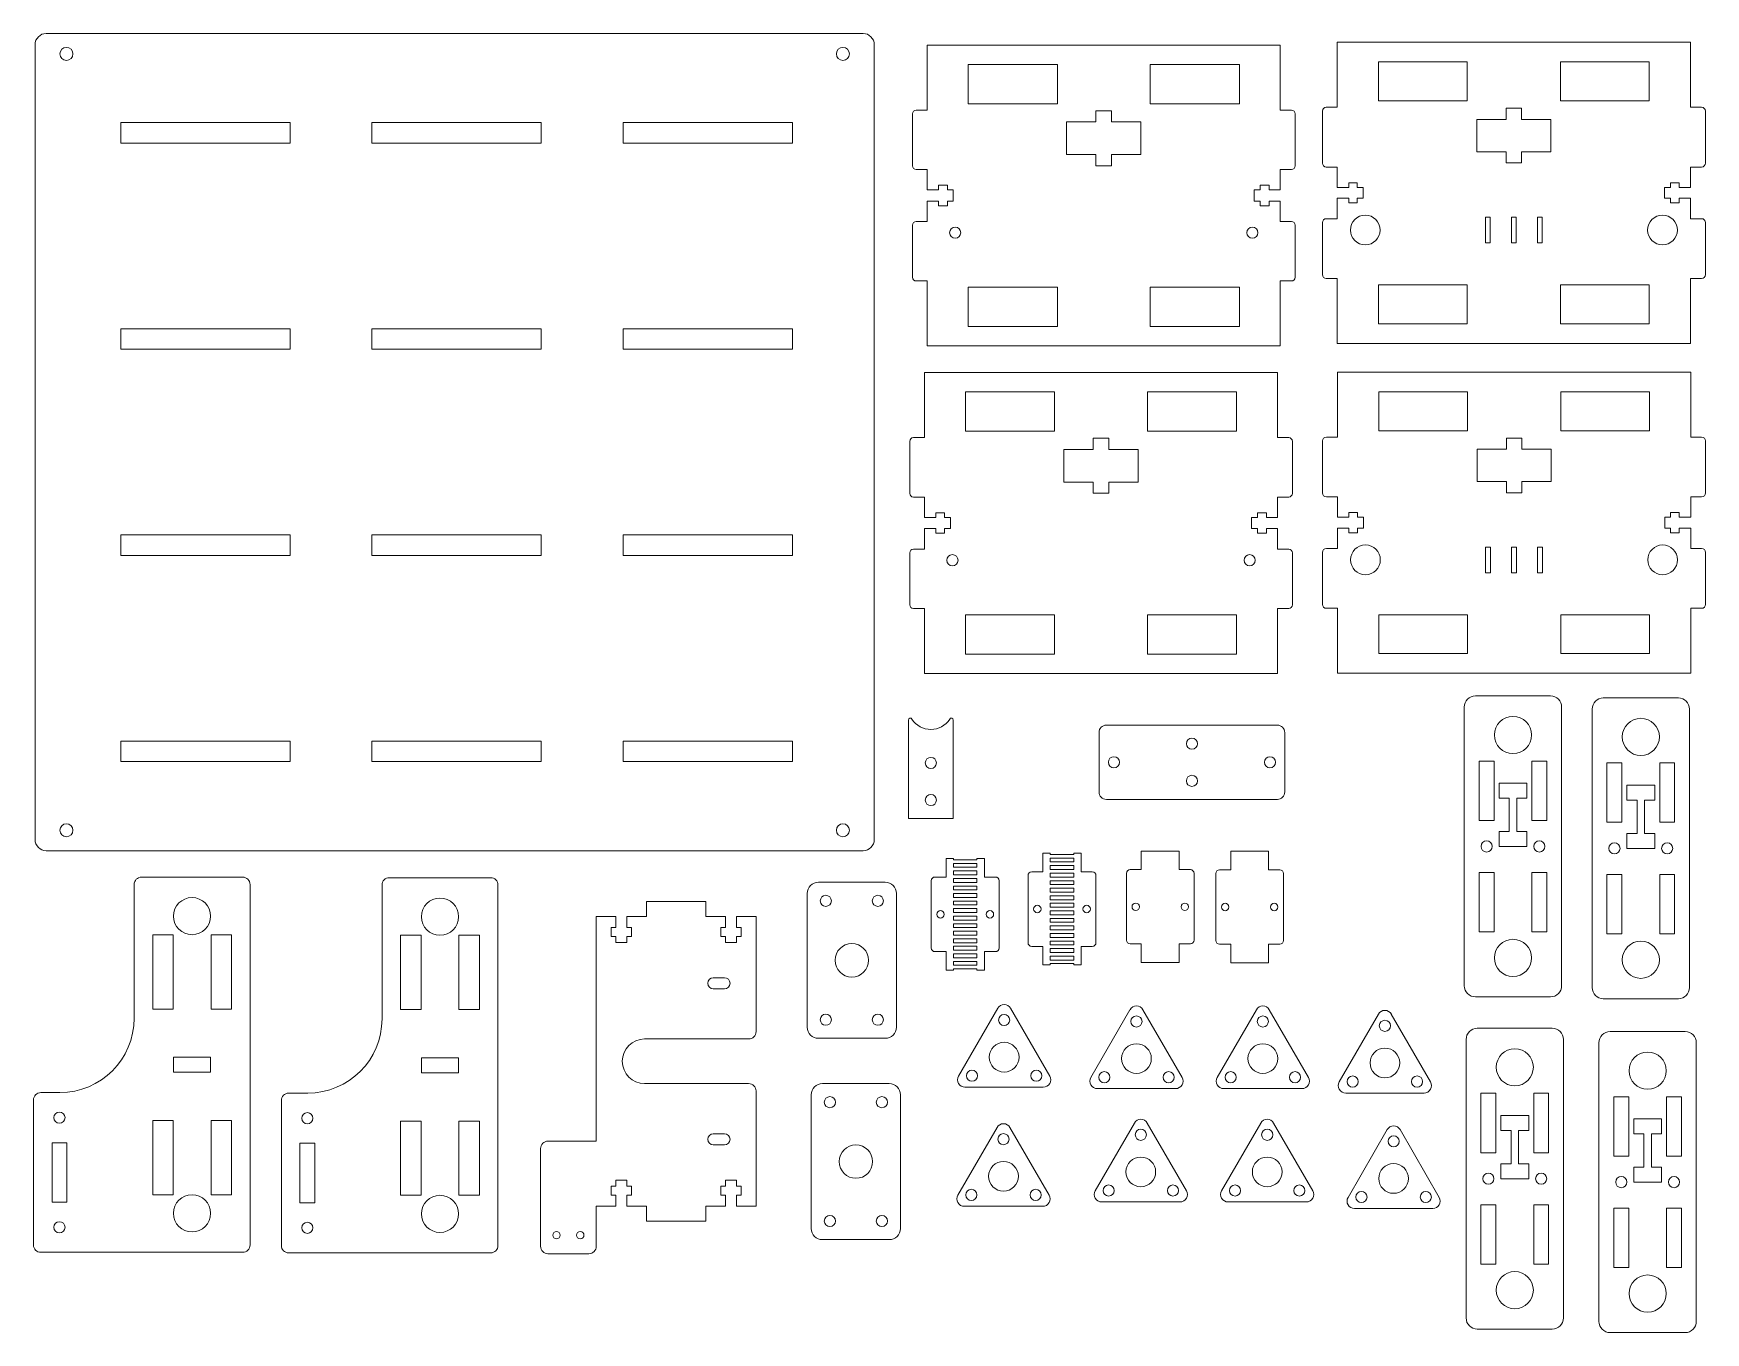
# Model space of a CAD drawing. Header units: millimetres. Extents: x 6 to 456, y 241 to 591.
import ezdxf

# ---------------------------------------------------------------- set-up
doc = ezdxf.new("R2010")
doc.units = ezdxf.units.MM

msp = doc.modelspace()

# ---------------------------------------------------------------- linework, layer by layer
at = {"color": 7, "linetype": 'Continuous', "lineweight": 15}
for p, q in [((229.66, 591.15), (9.8, 591.15)), ((6.8, 588.15), (6.8, 374.15)), ((232.66, 374.15), (232.66, 588.15)), ((246.95, 588.02), (246.95, 570.52)), ((341.95, 588.02), (246.95, 588.02)), ((341.95, 570.52), (341.95, 588.02)), ((357.28, 588.79), (357.28, 571.29)), ((452.37, 588.79), (357.28, 588.79)), ((452.37, 571.29), (452.37, 588.79)), ((281.95, 582.82), (257.95, 582.82)), ((257.95, 582.82), (257.95, 572.22)), ((281.95, 572.22), (281.95, 582.82)), ((330.95, 582.82), (306.95, 582.82)), ((306.95, 582.82), (306.95, 572.22)), ((330.95, 572.22), (330.95, 582.82)), ((392.26, 583.47), (368.4, 583.47)), ((368.4, 583.47), (368.4, 573.01)), ((392.26, 573.01), (392.26, 583.47)), ((441.26, 583.47), (417.4, 583.47)), ((417.4, 583.47), (417.4, 573.01)), ((441.26, 573.01), (441.26, 583.47)), ((257.95, 572.22), (281.95, 572.22)), ((306.95, 572.22), (330.95, 572.22)), ((368.4, 573.01), (392.26, 573.01)), ((417.4, 573.01), (441.26, 573.01)), ((29.84, 561.65), (29.84, 567.15)), ((29.84, 567.15), (75.45, 567.15)), ((75.45, 567.15), (75.45, 561.65)), ((97.45, 561.65), (97.45, 567.15)), ((97.45, 567.15), (143.05, 567.15)), ((143.05, 567.15), (143.05, 561.65)), ((165.05, 561.65), (165.05, 567.15)), ((165.05, 567.15), (210.66, 567.15)), ((210.66, 567.15), (210.66, 561.65)), ((242.95, 569.52), (242.95, 555.52)), ((246.95, 570.52), (243.95, 570.52)), ((284.45, 567.34), (292.35, 567.34)), ((284.45, 558.54), (284.45, 567.34)), ((296.55, 570.34), (292.35, 570.34)), ((292.35, 570.34), (292.35, 567.34)), ((296.55, 567.34), (296.55, 570.34)), ((296.55, 567.34), (304.45, 567.34)), ((304.45, 567.34), (304.45, 558.54)), ((344.95, 570.52), (341.95, 570.52)), ((345.95, 555.52), (345.95, 569.52)), ((353.28, 570.24), (353.28, 556.24)), ((357.28, 571.29), (354.33, 571.29)), ((402.77, 568.02), (394.87, 568.02)), ((394.87, 568.02), (394.87, 559.31)), ((406.88, 571.02), (402.77, 571.02)), ((402.77, 571.02), (402.77, 568.02)), ((406.88, 568.02), (406.88, 571.02)), ((414.78, 568.02), (406.88, 568.02)), ((414.78, 559.31), (414.78, 568.02)), ((455.33, 571.29), (452.37, 571.29)), ((456.37, 556.24), (456.37, 570.24)), ((75.45, 561.65), (29.84, 561.65)), ((143.05, 561.65), (97.45, 561.65)), ((210.66, 561.65), (165.05, 561.65)), ((292.35, 558.54), (284.45, 558.54)), ((292.35, 558.54), (292.35, 555.54)), ((296.55, 555.54), (296.55, 558.54)), ((304.45, 558.54), (296.55, 558.54)), ((394.87, 559.31), (402.77, 559.31)), ((402.77, 559.31), (402.77, 556.31)), ((406.88, 556.31), (406.88, 559.31)), ((406.88, 559.31), (414.78, 559.31)), ((243.95, 554.52), (246.95, 554.52)), ((246.95, 554.52), (246.95, 549.02)), ((292.35, 555.54), (296.55, 555.54)), ((341.95, 554.52), (344.95, 554.52)), ((341.95, 549.02), (341.95, 554.52)), ((354.33, 555.2), (357.28, 555.2)), ((357.28, 555.2), (357.28, 549.7)), ((402.77, 556.31), (406.88, 556.31)), ((452.37, 555.2), (455.33, 555.2)), ((452.37, 549.7), (452.37, 555.2)), ((252.35, 550.27), (249.95, 550.27)), ((249.95, 550.27), (249.95, 549.02)), ((252.35, 549.02), (252.35, 550.27)), ((338.95, 550.27), (336.55, 550.27)), ((336.55, 550.27), (336.55, 549.02)), ((338.95, 549.02), (338.95, 550.27)), ((357.28, 549.7), (360.37, 549.7)), ((360.37, 550.95), (362.68, 550.95)), ((360.37, 549.7), (360.37, 550.95)), ((362.68, 550.95), (362.68, 549.7)), ((362.68, 549.7), (364.28, 549.7)), ((364.28, 549.7), (364.28, 546.79)), ((445.37, 549.7), (446.97, 549.7)), ((445.37, 546.79), (445.37, 549.7)), ((446.97, 550.95), (449.28, 550.95)), ((446.97, 549.7), (446.97, 550.95)), ((449.28, 550.95), (449.28, 549.7)), ((449.28, 549.7), (452.37, 549.7)), ((249.95, 549.02), (246.95, 549.02)), ((246.95, 546.02), (246.95, 540.52)), ((246.95, 546.02), (249.95, 546.02)), ((249.95, 546.02), (249.95, 544.77)), ((249.95, 544.77), (252.35, 544.77)), ((253.95, 549.02), (252.35, 549.02)), ((252.35, 544.77), (252.35, 546.02)), ((252.35, 546.02), (253.95, 546.02)), ((253.95, 546.02), (253.95, 549.02)), ((336.55, 549.02), (334.95, 549.02)), ((334.95, 549.02), (334.95, 546.02)), ((334.95, 546.02), (336.55, 546.02)), ((336.55, 546.02), (336.55, 544.77)), ((336.55, 544.77), (338.95, 544.77)), ((341.95, 549.02), (338.95, 549.02)), ((338.95, 544.77), (338.95, 546.02)), ((338.95, 546.02), (341.95, 546.02)), ((341.95, 540.52), (341.95, 546.02)), ((357.28, 546.79), (357.28, 541.29)), ((360.37, 546.79), (357.28, 546.79)), ((360.37, 545.54), (360.37, 546.79)), ((362.68, 545.54), (360.37, 545.54)), ((362.68, 546.79), (362.68, 545.54)), ((364.28, 546.79), (362.68, 546.79)), ((446.97, 546.79), (445.37, 546.79)), ((446.97, 545.54), (446.97, 546.79)), ((449.28, 545.54), (446.97, 545.54)), ((449.28, 546.79), (449.28, 545.54)), ((452.37, 546.79), (449.28, 546.79)), ((452.37, 541.29), (452.37, 546.79)), ((246.95, 540.52), (243.95, 540.52)), ((344.95, 540.52), (341.95, 540.52)), ((353.28, 540.24), (353.28, 526.24)), ((357.28, 541.29), (354.33, 541.29)), ((398.48, 541.7), (397.17, 541.7)), ((397.17, 541.7), (397.17, 534.79)), ((398.48, 534.79), (398.48, 541.7)), ((404.17, 541.7), (404.17, 534.79)), ((405.48, 541.7), (404.17, 541.7)), ((405.48, 534.79), (405.48, 541.7)), ((412.48, 541.7), (411.17, 541.7)), ((411.17, 541.7), (411.17, 534.79)), ((412.48, 534.79), (412.48, 541.7)), ((455.33, 541.29), (452.37, 541.29)), ((456.37, 526.24), (456.37, 540.24)), ((242.95, 539.52), (242.95, 525.52)), ((345.95, 525.52), (345.95, 539.52)), ((397.17, 534.79), (398.48, 534.79)), ((404.17, 534.79), (405.48, 534.79)), ((411.17, 534.79), (412.48, 534.79)), ((243.95, 524.52), (246.95, 524.52)), ((246.95, 524.52), (246.95, 507.02)), ((281.95, 522.82), (257.95, 522.82)), ((257.95, 522.82), (257.95, 512.22)), ((281.95, 512.22), (281.95, 522.82)), ((306.95, 522.82), (306.95, 512.22)), ((330.95, 522.82), (306.95, 522.82)), ((330.95, 512.22), (330.95, 522.82)), ((341.95, 524.52), (344.95, 524.52)), ((341.95, 507.02), (341.95, 524.52)), ((354.33, 525.2), (357.28, 525.2)), ((357.28, 525.2), (357.28, 507.7)), ((392.26, 523.47), (368.4, 523.47)), ((368.4, 523.47), (368.4, 513.01)), ((392.26, 513.01), (392.26, 523.47)), ((441.26, 523.47), (417.4, 523.47)), ((417.4, 523.47), (417.4, 513.01)), ((441.26, 513.01), (441.26, 523.47)), ((452.37, 525.2), (455.33, 525.2)), ((452.37, 507.7), (452.37, 525.2)), ((29.84, 506.15), (29.84, 511.65)), ((29.84, 511.65), (75.45, 511.65)), ((75.45, 511.65), (75.45, 506.15)), ((97.45, 506.15), (97.45, 511.65)), ((97.45, 511.65), (143.05, 511.65)), ((143.05, 511.65), (143.05, 506.15)), ((165.05, 506.15), (165.05, 511.65)), ((165.05, 511.65), (210.66, 511.65)), ((210.66, 511.65), (210.66, 506.15)), ((257.95, 512.22), (281.95, 512.22)), ((306.95, 512.22), (330.95, 512.22)), ((368.4, 513.01), (392.26, 513.01)), ((417.4, 513.01), (441.26, 513.01)), ((75.45, 506.15), (29.84, 506.15)), ((143.05, 506.15), (97.45, 506.15)), ((210.66, 506.15), (165.05, 506.15)), ((246.95, 507.02), (341.95, 507.02)), ((357.28, 507.7), (452.37, 507.7)), ((246.21, 499.85), (246.21, 482.35)), ((341.21, 499.85), (246.21, 499.85)), ((341.21, 482.35), (341.21, 499.85)), ((357.33, 499.99), (357.33, 482.49)), ((452.42, 499.99), (357.33, 499.99)), ((452.42, 482.49), (452.42, 499.99)), ((281.21, 494.65), (257.21, 494.65)), ((257.21, 494.65), (257.21, 484.05)), ((281.21, 484.05), (281.21, 494.65)), ((330.21, 494.65), (306.21, 494.65)), ((306.21, 494.65), (306.21, 484.05)), ((330.21, 484.05), (330.21, 494.65)), ((392.3, 494.68), (368.44, 494.68)), ((368.44, 494.68), (368.44, 484.22)), ((392.3, 484.22), (392.3, 494.68)), ((441.3, 494.68), (417.44, 494.68)), ((417.44, 494.68), (417.44, 484.22)), ((441.3, 484.22), (441.3, 494.68)), ((246.21, 482.35), (243.21, 482.35)), ((257.21, 484.05), (281.21, 484.05)), ((295.81, 482.17), (291.61, 482.17)), ((291.61, 482.17), (291.61, 479.17)), ((295.81, 479.17), (295.81, 482.17)), ((306.21, 484.05), (330.21, 484.05)), ((344.21, 482.35), (341.21, 482.35)), ((357.33, 482.49), (354.37, 482.49)), ((368.44, 484.22), (392.3, 484.22)), ((406.93, 482.22), (402.82, 482.22)), ((402.82, 482.22), (402.82, 479.22)), ((406.93, 479.22), (406.93, 482.22)), ((417.44, 484.22), (441.3, 484.22)), ((455.37, 482.49), (452.42, 482.49)), ((242.21, 481.35), (242.21, 467.35)), ((283.71, 479.17), (291.61, 479.17)), ((283.71, 470.37), (283.71, 479.17)), ((295.81, 479.17), (303.71, 479.17)), ((303.71, 479.17), (303.71, 470.37)), ((345.21, 467.35), (345.21, 481.35)), ((353.33, 481.45), (353.33, 467.45)), ((402.82, 479.22), (394.92, 479.22)), ((394.92, 479.22), (394.92, 470.51)), ((414.83, 479.22), (406.93, 479.22)), ((414.83, 470.51), (414.83, 479.22)), ((456.42, 467.45), (456.42, 481.45)), ((291.61, 470.37), (283.71, 470.37)), ((291.61, 470.37), (291.61, 467.37)), ((295.81, 467.37), (295.81, 470.37)), ((303.71, 470.37), (295.81, 470.37)), ((394.92, 470.51), (402.82, 470.51)), ((402.82, 470.51), (402.82, 467.51)), ((406.93, 467.51), (406.93, 470.51)), ((406.93, 470.51), (414.83, 470.51)), ((243.21, 466.35), (246.21, 466.35)), ((246.21, 466.35), (246.21, 460.85)), ((291.61, 467.37), (295.81, 467.37)), ((341.21, 466.35), (344.21, 466.35)), ((341.21, 460.85), (341.21, 466.35)), ((354.37, 466.4), (357.33, 466.4)), ((357.33, 466.4), (357.33, 460.9)), ((402.82, 467.51), (406.93, 467.51)), ((452.42, 466.4), (455.37, 466.4)), ((452.42, 460.9), (452.42, 466.4)), ((249.21, 460.85), (246.21, 460.85)), ((251.61, 462.1), (249.21, 462.1)), ((249.21, 462.1), (249.21, 460.85)), ((251.61, 460.85), (251.61, 462.1)), ((253.21, 460.85), (251.61, 460.85)), ((253.21, 457.85), (253.21, 460.85)), ((335.81, 460.85), (334.21, 460.85)), ((334.21, 460.85), (334.21, 457.85)), ((338.21, 462.1), (335.81, 462.1)), ((335.81, 462.1), (335.81, 460.85)), ((338.21, 460.85), (338.21, 462.1)), ((341.21, 460.85), (338.21, 460.85)), ((357.33, 460.9), (360.42, 460.9)), ((360.42, 462.15), (362.73, 462.15)), ((360.42, 460.9), (360.42, 462.15)), ((362.73, 462.15), (362.73, 460.9)), ((362.73, 460.9), (364.33, 460.9)), ((364.33, 460.9), (364.33, 457.99)), ((445.42, 460.9), (447.02, 460.9)), ((445.42, 457.99), (445.42, 460.9)), ((447.02, 462.15), (449.33, 462.15)), ((447.02, 460.9), (447.02, 462.15)), ((449.33, 462.15), (449.33, 460.9)), ((449.33, 460.9), (452.42, 460.9)), ((29.84, 450.65), (29.84, 456.15)), ((29.84, 456.15), (75.45, 456.15)), ((75.45, 456.15), (75.45, 450.65)), ((97.45, 450.65), (97.45, 456.15)), ((97.45, 456.15), (143.05, 456.15)), ((143.05, 456.15), (143.05, 450.65)), ((165.05, 450.65), (165.05, 456.15)), ((165.05, 456.15), (210.66, 456.15)), ((210.66, 456.15), (210.66, 450.65)), ((246.21, 457.85), (246.21, 452.35)), ((246.21, 457.85), (249.21, 457.85)), ((249.21, 457.85), (249.21, 456.6)), ((249.21, 456.6), (251.61, 456.6)), ((251.61, 456.6), (251.61, 457.85)), ((251.61, 457.85), (253.21, 457.85)), ((334.21, 457.85), (335.81, 457.85)), ((335.81, 457.85), (335.81, 456.6)), ((335.81, 456.6), (338.21, 456.6)), ((338.21, 456.6), (338.21, 457.85)), ((338.21, 457.85), (341.21, 457.85)), ((341.21, 452.35), (341.21, 457.85)), ((357.33, 457.99), (357.33, 452.49)), ((360.42, 457.99), (357.33, 457.99)), ((360.42, 456.74), (360.42, 457.99)), ((362.73, 456.74), (360.42, 456.74)), ((362.73, 457.99), (362.73, 456.74)), ((364.33, 457.99), (362.73, 457.99)), ((447.02, 457.99), (445.42, 457.99)), ((447.02, 456.74), (447.02, 457.99)), ((449.33, 456.74), (447.02, 456.74)), ((449.33, 457.99), (449.33, 456.74)), ((452.42, 457.99), (449.33, 457.99)), ((452.42, 452.49), (452.42, 457.99)), ((75.45, 450.65), (29.84, 450.65)), ((143.05, 450.65), (97.45, 450.65)), ((210.66, 450.65), (165.05, 450.65)), ((242.21, 451.35), (242.21, 437.35)), ((246.21, 452.35), (243.21, 452.35)), ((344.21, 452.35), (341.21, 452.35)), ((345.21, 437.35), (345.21, 451.35)), ((353.33, 451.45), (353.33, 437.45)), ((357.33, 452.49), (354.37, 452.49)), ((398.53, 452.9), (397.22, 452.9)), ((397.22, 452.9), (397.22, 445.99)), ((398.53, 445.99), (398.53, 452.9)), ((404.22, 452.9), (404.22, 445.99)), ((405.53, 452.9), (404.22, 452.9)), ((405.53, 445.99), (405.53, 452.9)), ((412.53, 452.9), (411.22, 452.9)), ((411.22, 452.9), (411.22, 445.99)), ((412.53, 445.99), (412.53, 452.9)), ((455.37, 452.49), (452.42, 452.49)), ((456.42, 437.45), (456.42, 451.45)), ((397.22, 445.99), (398.53, 445.99)), ((404.22, 445.99), (405.53, 445.99)), ((411.22, 445.99), (412.53, 445.99)), ((243.21, 436.35), (246.21, 436.35)), ((246.21, 436.35), (246.21, 418.85)), ((281.21, 434.65), (257.21, 434.65)), ((257.21, 434.65), (257.21, 424.05)), ((281.21, 424.05), (281.21, 434.65)), ((306.21, 434.65), (306.21, 424.05)), ((330.21, 434.65), (306.21, 434.65)), ((330.21, 424.05), (330.21, 434.65)), ((341.21, 436.35), (344.21, 436.35)), ((341.21, 418.85), (341.21, 436.35)), ((354.37, 436.4), (357.33, 436.4)), ((357.33, 436.4), (357.33, 418.9)), ((392.3, 434.68), (368.44, 434.68)), ((368.44, 434.68), (368.44, 424.22)), ((392.3, 424.22), (392.3, 434.68)), ((441.3, 434.68), (417.44, 434.68)), ((417.44, 434.68), (417.44, 424.22)), ((441.3, 424.22), (441.3, 434.68)), ((452.42, 436.4), (455.37, 436.4)), ((452.42, 418.9), (452.42, 436.4)), ((257.21, 424.05), (281.21, 424.05)), ((306.21, 424.05), (330.21, 424.05)), ((368.44, 424.22), (392.3, 424.22)), ((417.44, 424.22), (441.3, 424.22)), ((246.21, 418.85), (341.21, 418.85)), ((357.33, 418.9), (452.42, 418.9)), ((391.48, 409.8), (391.48, 334.8)), ((414.68, 412.8), (394.48, 412.8)), ((417.68, 334.8), (417.68, 409.8)), ((449.09, 412.29), (428.89, 412.29)), ((241.9, 379.78), (241.9, 406.32)), ((253.9, 379.78), (253.9, 406.32)), ((425.89, 409.29), (425.89, 334.29)), ((452.09, 334.29), (452.09, 409.29)), ((29.84, 395.15), (29.84, 400.65)), ((29.84, 400.65), (75.45, 400.65)), ((75.45, 400.65), (75.45, 395.15)), ((97.45, 395.15), (97.45, 400.65)), ((97.45, 400.65), (143.05, 400.65)), ((143.05, 400.65), (143.05, 395.15)), ((165.05, 395.15), (165.05, 400.65)), ((165.05, 400.65), (210.66, 400.65)), ((210.66, 400.65), (210.66, 395.15)), ((293.17, 402.96), (293.17, 386.96)), ((341.17, 404.96), (295.17, 404.96)), ((343.17, 386.96), (343.17, 402.96)), ((75.45, 395.15), (29.84, 395.15)), ((143.05, 395.15), (97.45, 395.15)), ((210.66, 395.15), (165.05, 395.15)), ((399.48, 395.3), (395.48, 395.3)), ((395.48, 395.3), (395.48, 379.3)), ((399.48, 379.3), (399.48, 395.3)), ((413.68, 395.3), (409.68, 395.3)), ((409.68, 395.3), (409.68, 379.3)), ((413.68, 379.3), (413.68, 395.3)), ((433.89, 394.79), (429.89, 394.79)), ((429.89, 394.79), (429.89, 378.79)), ((433.89, 378.79), (433.89, 394.79)), ((448.09, 394.79), (444.09, 394.79)), ((444.09, 394.79), (444.09, 378.79)), ((448.09, 378.79), (448.09, 394.79)), ((408.33, 389.3), (400.83, 389.3)), ((400.83, 389.3), (400.83, 385.3)), ((408.33, 385.3), (408.33, 389.3)), ((442.74, 388.79), (435.24, 388.79)), ((435.24, 388.79), (435.24, 384.79)), ((442.74, 384.79), (442.74, 388.79)), ((295.17, 384.96), (341.17, 384.96)), ((400.83, 385.3), (403.58, 385.3)), ((403.58, 385.3), (403.58, 376.3)), ((405.58, 376.3), (405.58, 385.3)), ((405.58, 385.3), (408.33, 385.3)), ((435.24, 384.79), (437.99, 384.79)), ((437.99, 384.79), (437.99, 375.79)), ((439.99, 375.79), (439.99, 384.79)), ((439.99, 384.79), (442.74, 384.79)), ((241.9, 379.78), (253.9, 379.78)), ((395.48, 379.3), (399.48, 379.3)), ((409.68, 379.3), (413.68, 379.3)), ((429.89, 378.79), (433.89, 378.79)), ((444.09, 378.79), (448.09, 378.79)), ((400.83, 376.3), (400.83, 372.3)), ((403.58, 376.3), (400.83, 376.3)), ((408.33, 376.3), (405.58, 376.3)), ((408.33, 372.3), (408.33, 376.3)), ((435.24, 375.79), (435.24, 371.79)), ((437.99, 375.79), (435.24, 375.79)), ((442.74, 375.79), (439.99, 375.79)), ((442.74, 371.79), (442.74, 375.79)), ((9.8, 371.15), (229.66, 371.15)), ((252.01, 369.07), (252.01, 364.07)), ((254, 369.07), (252.01, 369.07)), ((254, 368.72), (254, 369.07)), ((260.31, 369.07), (260.31, 368.72)), ((262.3, 369.07), (260.31, 369.07)), ((262.3, 364.07), (262.3, 369.07)), ((278.05, 370.49), (278.05, 365.49)), ((280.04, 370.49), (278.05, 370.49)), ((280.04, 370.15), (280.04, 370.49)), ((286.35, 370.15), (280.04, 370.15)), ((280.04, 369.17), (280.04, 368.12)), ((286.35, 369.17), (280.04, 369.17)), ((286.35, 370.49), (286.35, 370.15)), ((288.34, 370.49), (286.35, 370.49)), ((286.35, 368.12), (286.35, 369.17)), ((288.34, 365.49), (288.34, 370.49)), ((314.75, 371.06), (304.55, 371.06)), ((304.55, 371.06), (304.55, 366.06)), ((314.75, 366.06), (314.75, 371.06)), ((338.82, 370.99), (328.62, 370.99)), ((328.62, 370.99), (328.62, 365.99)), ((338.82, 365.99), (338.82, 370.99)), ((400.83, 372.3), (408.33, 372.3)), ((435.24, 371.79), (442.74, 371.79)), ((260.31, 368.72), (254, 368.72)), ((254, 367.74), (254, 366.69)), ((260.31, 367.74), (254, 367.74)), ((254, 366.69), (260.31, 366.69)), ((254, 365.71), (254, 364.66)), ((260.31, 365.71), (254, 365.71)), ((254, 364.66), (260.31, 364.66)), ((260.31, 366.69), (260.31, 367.74)), ((260.31, 364.66), (260.31, 365.71)), ((278.05, 365.49), (275.05, 365.49)), ((280.04, 368.12), (286.35, 368.12)), ((280.04, 367.14), (280.04, 366.09)), ((286.35, 367.14), (280.04, 367.14)), ((280.04, 366.09), (286.35, 366.09)), ((280.04, 365.11), (280.04, 364.06)), ((286.35, 365.11), (280.04, 365.11)), ((286.35, 366.09), (286.35, 367.14)), ((286.35, 364.06), (286.35, 365.11)), ((291.34, 365.49), (288.34, 365.49)), ((300.55, 365.06), (300.55, 347.06)), ((304.55, 366.06), (301.55, 366.06)), ((317.75, 366.06), (314.75, 366.06)), ((318.75, 347.06), (318.75, 365.06)), ((324.62, 364.99), (324.62, 346.99)), ((328.62, 365.99), (325.62, 365.99)), ((341.82, 365.99), (338.82, 365.99)), ((342.82, 346.99), (342.82, 364.99)), ((399.48, 365.3), (395.48, 365.3)), ((395.48, 365.3), (395.48, 349.3)), ((399.48, 349.3), (399.48, 365.3)), ((409.68, 365.3), (409.68, 349.3)), ((413.68, 365.3), (409.68, 365.3)), ((413.68, 349.3), (413.68, 365.3)), ((433.89, 364.79), (429.89, 364.79)), ((429.89, 364.79), (429.89, 348.79)), ((433.89, 348.79), (433.89, 364.79)), ((444.09, 364.79), (444.09, 348.79)), ((448.09, 364.79), (444.09, 364.79)), ((448.09, 348.79), (448.09, 364.79)), ((33.45, 362.04), (33.45, 326.04)), ((62.65, 364.04), (35.45, 364.04)), ((64.65, 265.04), (64.65, 362.04)), ((100.18, 361.89), (100.18, 325.89)), ((129.38, 363.89), (102.18, 363.89)), ((131.38, 264.89), (131.38, 361.89)), ((235.63, 362.65), (217.63, 362.65)), ((248.01, 363.07), (248.01, 344.98)), ((252.01, 364.07), (249.01, 364.07)), ((254, 363.68), (254, 362.63)), ((260.31, 363.68), (254, 363.68)), ((254, 362.63), (260.31, 362.63)), ((254, 361.65), (254, 360.6)), ((260.31, 361.65), (254, 361.65)), ((254, 360.6), (260.31, 360.6)), ((260.31, 362.63), (260.31, 363.68)), ((260.31, 360.6), (260.31, 361.65)), ((265.3, 364.07), (262.3, 364.07)), ((266.3, 344.98), (266.3, 363.07)), ((274.05, 364.49), (274.05, 346.4)), ((280.04, 364.06), (286.35, 364.06)), ((280.04, 363.08), (280.04, 362.03)), ((286.35, 363.08), (280.04, 363.08)), ((280.04, 362.03), (286.35, 362.03)), ((280.04, 361.05), (280.04, 360)), ((286.35, 361.05), (280.04, 361.05)), ((286.35, 362.03), (286.35, 363.08)), ((286.35, 360), (286.35, 361.05)), ((292.34, 346.4), (292.34, 364.49)), ((171.34, 357.47), (171.34, 353.47)), ((187.34, 357.47), (171.34, 357.47)), ((187.34, 353.47), (187.34, 357.47)), ((214.63, 359.65), (214.63, 323.65)), ((238.63, 323.65), (238.63, 359.65)), ((254, 359.62), (254, 358.57)), ((260.31, 359.62), (254, 359.62)), ((254, 358.57), (260.31, 358.57)), ((260.31, 357.59), (254, 357.59)), ((254, 357.59), (254, 356.54)), ((254, 356.54), (260.31, 356.54)), ((260.31, 355.56), (254, 355.56)), ((254, 355.56), (254, 354.51)), ((260.31, 358.57), (260.31, 359.62)), ((260.31, 356.54), (260.31, 357.59)), ((260.31, 354.51), (260.31, 355.56)), ((280.04, 360), (286.35, 360)), ((286.35, 359.02), (280.04, 359.02)), ((280.04, 359.02), (280.04, 357.97)), ((280.04, 357.97), (286.35, 357.97)), ((286.35, 356.99), (280.04, 356.99)), ((280.04, 356.99), (280.04, 355.94)), ((280.04, 355.94), (286.35, 355.94)), ((286.35, 357.97), (286.35, 359.02)), ((286.35, 355.94), (286.35, 356.99)), ((163.09, 353.47), (157.84, 353.47)), ((157.84, 353.47), (157.84, 292.97)), ((163.09, 353.47), (163.09, 350.47)), ((166.09, 350.47), (166.09, 353.47)), ((171.34, 353.47), (166.09, 353.47)), ((192.59, 353.47), (187.34, 353.47)), ((192.59, 353.47), (192.59, 350.47)), ((195.59, 350.47), (195.59, 353.47)), ((200.84, 353.47), (195.59, 353.47)), ((200.84, 322.47), (200.84, 353.47)), ((254, 354.51), (260.31, 354.51)), ((260.31, 353.53), (254, 353.53)), ((254, 353.53), (254, 352.48)), ((254, 352.48), (260.31, 352.48)), ((254, 351.5), (254, 350.45)), ((260.31, 351.5), (254, 351.5)), ((260.31, 352.48), (260.31, 353.53)), ((260.31, 350.45), (260.31, 351.5)), ((286.35, 354.96), (280.04, 354.96)), ((280.04, 354.96), (280.04, 353.91)), ((280.04, 353.91), (286.35, 353.91)), ((280.04, 352.93), (280.04, 351.88)), ((286.35, 352.93), (280.04, 352.93)), ((280.04, 351.88), (286.35, 351.88)), ((286.35, 353.91), (286.35, 354.96)), ((286.35, 351.88), (286.35, 352.93)), ((43.95, 348.54), (38.45, 348.54)), ((38.45, 348.54), (38.45, 328.54)), ((43.95, 328.54), (43.95, 348.54)), ((59.65, 348.54), (54.15, 348.54)), ((54.15, 348.54), (54.15, 328.54)), ((59.65, 328.54), (59.65, 348.54)), ((110.68, 348.39), (105.18, 348.39)), ((105.18, 348.39), (105.18, 328.39)), ((110.68, 328.39), (110.68, 348.39)), ((126.38, 348.39), (120.88, 348.39)), ((120.88, 348.39), (120.88, 328.39)), ((126.38, 328.39), (126.38, 348.39)), ((163.09, 350.47), (161.84, 350.47)), ((161.84, 350.47), (161.84, 348.07)), ((161.84, 348.07), (163.09, 348.07)), ((163.09, 348.07), (163.09, 346.47)), ((167.34, 350.47), (166.09, 350.47)), ((166.09, 346.47), (166.09, 348.07)), ((166.09, 348.07), (167.34, 348.07)), ((167.34, 348.07), (167.34, 350.47)), ((192.59, 350.47), (191.34, 350.47)), ((191.34, 350.47), (191.34, 348.07)), ((191.34, 348.07), (192.59, 348.07)), ((192.59, 348.07), (192.59, 346.47)), ((196.84, 350.47), (195.59, 350.47)), ((195.59, 346.47), (195.59, 348.07)), ((195.59, 348.07), (196.84, 348.07)), ((196.84, 348.07), (196.84, 350.47)), ((254, 350.45), (260.31, 350.45)), ((254, 349.47), (254, 348.42)), ((260.31, 349.47), (254, 349.47)), ((254, 348.42), (260.31, 348.42)), ((254, 347.44), (254, 346.39)), ((260.31, 347.44), (254, 347.44)), ((260.31, 348.42), (260.31, 349.47)), ((260.31, 346.39), (260.31, 347.44)), ((280.04, 350.9), (280.04, 349.85)), ((286.35, 350.9), (280.04, 350.9)), ((280.04, 349.85), (286.35, 349.85)), ((280.04, 348.87), (280.04, 347.82)), ((286.35, 348.87), (280.04, 348.87)), ((280.04, 347.82), (286.35, 347.82)), ((280.04, 346.84), (280.04, 345.79)), ((286.35, 346.84), (280.04, 346.84)), ((286.35, 349.85), (286.35, 350.9)), ((286.35, 347.82), (286.35, 348.87)), ((286.35, 345.79), (286.35, 346.84)), ((395.48, 349.3), (399.48, 349.3)), ((409.68, 349.3), (413.68, 349.3)), ((429.89, 348.79), (433.89, 348.79)), ((444.09, 348.79), (448.09, 348.79)), ((163.09, 346.47), (166.09, 346.47)), ((192.59, 346.47), (195.59, 346.47)), ((249.01, 343.98), (252.01, 343.98)), ((252.01, 343.98), (252.01, 338.98)), ((254, 346.39), (260.31, 346.39)), ((254, 345.41), (254, 344.36)), ((260.31, 345.41), (254, 345.41)), ((254, 344.36), (260.31, 344.36)), ((254, 343.38), (254, 342.33)), ((260.31, 343.38), (254, 343.38)), ((254, 342.33), (260.31, 342.33)), ((260.31, 344.36), (260.31, 345.41)), ((260.31, 342.33), (260.31, 343.38)), ((262.3, 343.98), (265.3, 343.98)), ((262.3, 338.98), (262.3, 343.98)), ((275.05, 345.4), (278.05, 345.4)), ((278.05, 345.4), (278.05, 340.4)), ((280.04, 345.79), (286.35, 345.79)), ((280.04, 344.81), (280.04, 343.76)), ((286.35, 344.81), (280.04, 344.81)), ((280.04, 343.76), (286.35, 343.76)), ((280.04, 342.78), (280.04, 341.73)), ((286.35, 342.78), (280.04, 342.78)), ((286.35, 343.76), (286.35, 344.81)), ((286.35, 341.73), (286.35, 342.78)), ((288.34, 345.4), (291.34, 345.4)), ((288.34, 340.4), (288.34, 345.4)), ((301.55, 346.06), (304.55, 346.06)), ((304.55, 346.06), (304.55, 341.06)), ((314.75, 346.06), (317.75, 346.06)), ((314.75, 341.06), (314.75, 346.06)), ((325.62, 345.99), (328.62, 345.99)), ((328.62, 345.99), (328.62, 340.99)), ((338.82, 345.99), (341.82, 345.99)), ((338.82, 340.99), (338.82, 345.99)), ((252.01, 338.98), (254, 338.98)), ((254, 341.35), (254, 340.3)), ((260.31, 341.35), (254, 341.35)), ((254, 340.3), (260.31, 340.3)), ((254, 339.32), (260.31, 339.32)), ((254, 338.98), (254, 339.32)), ((260.31, 340.3), (260.31, 341.35)), ((260.31, 339.32), (260.31, 338.98)), ((260.31, 338.98), (262.3, 338.98)), ((278.05, 340.4), (280.04, 340.4)), ((280.04, 341.73), (286.35, 341.73)), ((280.04, 340.75), (286.35, 340.75)), ((280.04, 340.4), (280.04, 340.75)), ((286.35, 340.75), (286.35, 340.4)), ((286.35, 340.4), (288.34, 340.4)), ((304.55, 341.06), (314.75, 341.06)), ((328.62, 340.99), (338.82, 340.99)), ((192.34, 336.97), (189.34, 336.97)), ((189.34, 333.97), (192.34, 333.97)), ((265.9, 328.73), (255.36, 310.48)), ((279.9, 310.48), (269.36, 328.73)), ((394.48, 331.8), (414.68, 331.8)), ((428.89, 331.29), (449.09, 331.29)), ((38.45, 328.54), (43.95, 328.54)), ((54.15, 328.54), (59.65, 328.54)), ((105.18, 328.39), (110.68, 328.39)), ((120.88, 328.39), (126.38, 328.39)), ((301.5, 328.35), (290.97, 310.1)), ((315.5, 310.1), (304.97, 328.35)), ((335.53, 328.35), (324.99, 310.1)), ((335.53, 328.35), (324.99, 310.1)), ((335.53, 328.35), (324.99, 310.1)), ((335.53, 328.35), (324.99, 310.1)), ((335.53, 328.35), (324.99, 310.1)), ((335.53, 328.35), (324.99, 310.1)), ((349.53, 310.1), (338.99, 328.35)), ((349.53, 310.1), (338.99, 328.35)), ((349.53, 310.1), (338.99, 328.35)), ((349.53, 310.1), (338.99, 328.35)), ((349.53, 310.1), (338.99, 328.35)), ((349.53, 310.1), (338.99, 328.35)), ((368.38, 327.17), (357.84, 308.92)), ((382.38, 308.92), (371.84, 327.17)), ((198.84, 320.47), (170.84, 320.47)), ((217.63, 320.65), (235.63, 320.65)), ((391.97, 320.36), (391.97, 245.36)), ((415.17, 323.36), (394.97, 323.36)), ((418.17, 245.36), (418.17, 320.36)), ((450.93, 322.44), (430.73, 322.44)), ((54.05, 315.54), (44.05, 315.54)), ((44.05, 315.54), (44.05, 311.54)), ((54.05, 311.54), (54.05, 315.54)), ((120.78, 315.39), (110.78, 315.39)), ((110.78, 315.39), (110.78, 311.39)), ((120.78, 311.39), (120.78, 315.39)), ((427.73, 319.44), (427.73, 244.44)), ((453.93, 244.44), (453.93, 319.44)), ((44.05, 311.54), (54.05, 311.54)), ((110.78, 311.39), (120.78, 311.39)), ((170.84, 308.47), (198.84, 308.47)), ((200.84, 275.47), (200.84, 306.47)), ((236.72, 308.46), (218.72, 308.46)), ((257.09, 307.48), (278.16, 307.48)), ((292.7, 307.1), (313.77, 307.1)), ((326.72, 307.1), (347.8, 307.1)), ((326.72, 307.1), (347.8, 307.1)), ((326.72, 307.1), (347.8, 307.1)), ((326.72, 307.1), (347.8, 307.1)), ((326.72, 307.1), (347.8, 307.1)), ((326.72, 307.1), (347.8, 307.1)), ((6.35, 304.04), (6.35, 265.04)), ((13.45, 306.04), (8.35, 306.04)), ((73.08, 303.89), (73.08, 264.89)), ((80.18, 305.89), (75.08, 305.89)), ((215.72, 305.46), (215.72, 269.46)), ((239.72, 269.46), (239.72, 305.46)), ((359.57, 305.92), (380.65, 305.92)), ((399.97, 305.86), (395.97, 305.86)), ((395.97, 305.86), (395.97, 289.86)), ((399.97, 289.86), (399.97, 305.86)), ((414.17, 305.86), (410.17, 305.86)), ((410.17, 305.86), (410.17, 289.86)), ((414.17, 289.86), (414.17, 305.86)), ((435.73, 304.94), (431.73, 304.94)), ((431.73, 304.94), (431.73, 288.94)), ((435.73, 288.94), (435.73, 304.94)), ((449.93, 304.94), (445.93, 304.94)), ((445.93, 304.94), (445.93, 288.94)), ((449.93, 288.94), (449.93, 304.94)), ((43.95, 298.54), (38.45, 298.54)), ((38.45, 298.54), (38.45, 278.54)), ((43.95, 278.54), (43.95, 298.54)), ((54.15, 298.54), (54.15, 278.54)), ((59.65, 298.54), (54.15, 298.54)), ((59.65, 278.54), (59.65, 298.54)), ((110.68, 298.39), (105.18, 298.39)), ((105.18, 298.39), (105.18, 278.39)), ((110.68, 278.39), (110.68, 298.39)), ((120.88, 298.39), (120.88, 278.39)), ((126.38, 298.39), (120.88, 298.39)), ((126.38, 278.39), (126.38, 298.39)), ((302.68, 297.84), (292.14, 279.59)), ((316.68, 279.59), (306.14, 297.84)), ((336.7, 297.84), (326.17, 279.59)), ((350.7, 279.59), (340.17, 297.84)), ((408.82, 299.86), (401.32, 299.86)), ((401.32, 299.86), (401.32, 295.86)), ((408.82, 295.86), (408.82, 299.86)), ((444.58, 298.94), (437.08, 298.94)), ((437.08, 298.94), (437.08, 294.94)), ((444.58, 294.94), (444.58, 298.94)), ((157.84, 292.97), (144.84, 292.97)), ((192.34, 294.97), (189.34, 294.97)), ((265.72, 296.67), (255.18, 278.42)), ((279.72, 278.42), (269.18, 296.67)), ((370.72, 296.08), (360.19, 277.83)), ((384.72, 277.83), (374.19, 296.08)), ((401.32, 295.86), (404.07, 295.86)), ((404.07, 295.86), (404.07, 286.86)), ((406.07, 286.86), (406.07, 295.86)), ((406.07, 295.86), (408.82, 295.86)), ((437.08, 294.94), (439.83, 294.94)), ((439.83, 294.94), (439.83, 285.94)), ((441.83, 285.94), (441.83, 294.94)), ((441.83, 294.94), (444.58, 294.94)), ((15.35, 292.54), (11.35, 292.54)), ((11.35, 292.54), (11.35, 276.54)), ((15.35, 276.54), (15.35, 292.54)), ((82.08, 292.39), (78.08, 292.39)), ((78.08, 292.39), (78.08, 276.39)), ((82.08, 276.39), (82.08, 292.39)), ((142.84, 290.97), (142.84, 264.67)), ((189.34, 291.97), (192.34, 291.97)), ((395.97, 289.86), (399.97, 289.86)), ((410.17, 289.86), (414.17, 289.86)), ((431.73, 288.94), (435.73, 288.94)), ((445.93, 288.94), (449.93, 288.94)), ((401.32, 286.86), (401.32, 282.86)), ((404.07, 286.86), (401.32, 286.86)), ((408.82, 286.86), (406.07, 286.86)), ((408.82, 282.86), (408.82, 286.86)), ((437.08, 285.94), (437.08, 281.94)), ((439.83, 285.94), (437.08, 285.94)), ((444.58, 285.94), (441.83, 285.94)), ((444.58, 281.94), (444.58, 285.94)), ((163.09, 280.87), (161.84, 280.87)), ((161.84, 280.87), (161.84, 278.47)), ((166.09, 282.47), (163.09, 282.47)), ((163.09, 282.47), (163.09, 280.87)), ((166.09, 280.87), (166.09, 282.47)), ((167.34, 280.87), (166.09, 280.87)), ((167.34, 278.47), (167.34, 280.87)), ((192.59, 280.87), (191.34, 280.87)), ((191.34, 280.87), (191.34, 278.47)), ((195.59, 282.47), (192.59, 282.47)), ((192.59, 282.47), (192.59, 280.87)), ((195.59, 280.87), (195.59, 282.47)), ((196.84, 280.87), (195.59, 280.87)), ((196.84, 278.47), (196.84, 280.87)), ((401.32, 282.86), (408.82, 282.86)), ((437.08, 281.94), (444.58, 281.94)), ((11.35, 276.54), (15.35, 276.54)), ((38.45, 278.54), (43.95, 278.54)), ((54.15, 278.54), (59.65, 278.54)), ((78.08, 276.39), (82.08, 276.39)), ((105.18, 278.39), (110.68, 278.39)), ((120.88, 278.39), (126.38, 278.39)), ((157.84, 275.47), (163.09, 275.47)), ((157.84, 264.67), (157.84, 275.47)), ((161.84, 278.47), (163.09, 278.47)), ((163.09, 278.47), (163.09, 275.47)), ((166.09, 275.47), (166.09, 278.47)), ((166.09, 278.47), (167.34, 278.47)), ((166.09, 275.47), (171.34, 275.47)), ((171.34, 275.47), (171.34, 271.47)), ((187.34, 275.47), (192.59, 275.47)), ((187.34, 271.47), (187.34, 275.47)), ((191.34, 278.47), (192.59, 278.47)), ((192.59, 278.47), (192.59, 275.47)), ((195.59, 275.47), (195.59, 278.47)), ((195.59, 278.47), (196.84, 278.47)), ((195.59, 275.47), (200.84, 275.47)), ((256.92, 275.42), (277.99, 275.42)), ((293.87, 276.59), (314.95, 276.59)), ((327.9, 276.59), (348.97, 276.59)), ((361.92, 274.83), (382.99, 274.83)), ((399.97, 275.86), (395.97, 275.86)), ((395.97, 275.86), (395.97, 259.86)), ((399.97, 259.86), (399.97, 275.86)), ((410.17, 275.86), (410.17, 259.86)), ((414.17, 275.86), (410.17, 275.86)), ((414.17, 259.86), (414.17, 275.86)), ((435.73, 274.94), (431.73, 274.94)), ((431.73, 274.94), (431.73, 258.94)), ((435.73, 258.94), (435.73, 274.94)), ((445.93, 274.94), (445.93, 258.94)), ((449.93, 274.94), (445.93, 274.94)), ((449.93, 258.94), (449.93, 274.94)), ((171.34, 271.47), (187.34, 271.47)), ((218.72, 266.46), (236.72, 266.46)), ((8.35, 263.04), (62.65, 263.04)), ((75.08, 262.89), (129.38, 262.89)), ((144.84, 262.67), (155.84, 262.67)), ((395.97, 259.86), (399.97, 259.86)), ((410.17, 259.86), (414.17, 259.86)), ((431.73, 258.94), (435.73, 258.94)), ((445.93, 258.94), (449.93, 258.94)), ((394.97, 242.36), (415.17, 242.36)), ((430.73, 241.44), (450.93, 241.44))]:
    msp.add_line(p, q, dxfattribs=at)
for centre, radius in [((15.23, 585.65), 1.75), ((224.23, 585.65), 1.75), ((364.83, 538.24), 4), ((444.83, 538.24), 4), ((254.45, 537.52), 1.5), ((334.45, 537.52), 1.5), ((253.71, 449.35), 1.5), ((333.71, 449.35), 1.5), ((364.87, 449.45), 4.01), ((444.87, 449.45), 4), ((404.58, 402.3), 5), ((438.99, 401.79), 5), ((318.17, 399.96), 1.5), ((247.9, 394.78), 1.5), ((297.17, 394.96), 1.5), ((339.17, 394.96), 1.5), ((318.17, 389.96), 1.5), ((247.9, 384.78), 1.5), ((15.23, 376.65), 1.75), ((224.23, 376.65), 1.75), ((397.48, 372.3), 1.5), ((411.68, 372.3), 1.5), ((431.89, 371.79), 1.5), ((446.09, 371.79), 1.5), ((49.05, 353.54), 5), ((115.78, 353.39), 5), ((219.63, 357.65), 1.5), ((233.63, 357.65), 1.5), ((276.55, 355.45), 1), ((289.84, 355.45), 1), ((303.05, 356.06), 1), ((316.25, 356.06), 1), ((327.12, 355.99), 1), ((340.32, 355.99), 1), ((250.51, 354.02), 1), ((263.8, 354.02), 1), ((404.58, 342.3), 5), ((438.99, 341.79), 5), ((226.63, 341.65), 4.5), ((219.63, 325.65), 1.5), ((233.63, 325.65), 1.5), ((267.63, 325.57), 1.5), ((303.24, 325.18), 1.5), ((337.26, 325.18), 1.5), ((337.26, 325.18), 1.5), ((337.26, 325.18), 1.5), ((337.26, 325.18), 1.5), ((337.26, 325.18), 1.5), ((337.26, 325.18), 1.5), ((370.11, 324.01), 1.5), ((267.63, 315.57), 4), ((303.24, 315.18), 4), ((337.26, 315.18), 4), ((337.26, 315.18), 4), ((337.26, 315.18), 4), ((337.26, 315.18), 4), ((337.26, 315.18), 4), ((337.26, 315.18), 4), ((370.11, 314.01), 4), ((405.07, 312.86), 5), ((440.83, 311.94), 5), ((258.97, 310.57), 1.5), ((276.29, 310.57), 1.5), ((294.58, 310.18), 1.5), ((311.9, 310.18), 1.5), ((328.6, 310.18), 1.5), ((328.6, 310.18), 1.5), ((328.6, 310.18), 1.5), ((328.6, 310.18), 1.5), ((328.6, 310.18), 1.5), ((328.6, 310.18), 1.5), ((345.92, 310.18), 1.5), ((345.92, 310.18), 1.5), ((345.92, 310.18), 1.5), ((345.92, 310.18), 1.5), ((345.92, 310.18), 1.5), ((345.92, 310.18), 1.5), ((361.45, 309.01), 1.5), ((378.77, 309.01), 1.5), ((220.72, 303.46), 1.5), ((234.72, 303.46), 1.5), ((13.35, 299.29), 1.5), ((80.08, 299.14), 1.5), ((267.45, 293.5), 1.5), ((304.41, 294.68), 1.5), ((338.43, 294.68), 1.5), ((372.46, 292.92), 1.5), ((227.72, 287.46), 4.5), ((304.41, 284.68), 4), ((338.43, 284.68), 4), ((267.45, 283.5), 4), ((372.46, 282.92), 4), ((397.97, 282.86), 1.5), ((412.17, 282.86), 1.5), ((258.79, 278.5), 1.5), ((276.11, 278.5), 1.5), ((295.75, 279.68), 1.5), ((313.07, 279.68), 1.5), ((329.77, 279.68), 1.5), ((347.09, 279.68), 1.5), ((363.8, 277.92), 1.5), ((381.12, 277.92), 1.5), ((433.73, 281.94), 1.5), ((447.93, 281.94), 1.5), ((49.05, 273.54), 5), ((115.78, 273.39), 5), ((13.35, 269.79), 1.5), ((80.08, 269.64), 1.5), ((220.72, 271.46), 1.5), ((234.72, 271.46), 1.5), ((147.14, 267.67), 1), ((153.54, 267.67), 1), ((405.07, 252.86), 5), ((440.83, 251.94), 5)]:
    msp.add_circle(centre, radius, dxfattribs=at)
for centre, radius, start, end in [((9.8, 588.15), 3, 90, 180), ((229.66, 588.15), 3, 0, 90), ((243.95, 569.52), 1, 90, 180), ((344.95, 569.52), 1, 0, 90), ((354.33, 570.24), 1.05, 90, 180), ((455.33, 570.24), 1.05, 0, 90), ((243.95, 555.52), 1, 180, 270), ((344.95, 555.52), 1, 270, 0), ((354.33, 556.24), 1.05, 180, 270), ((455.33, 556.24), 1.05, 270, 0), ((243.95, 539.52), 1, 90, 180), ((344.95, 539.52), 1, 0, 90), ((354.33, 540.24), 1.05, 90, 180), ((455.33, 540.24), 1.05, 0, 90), ((243.95, 525.52), 1, 180, 270), ((344.95, 525.52), 1, 270, 0), ((354.33, 526.24), 1.05, 180, 270), ((455.33, 526.24), 1.05, 270, 0), ((243.21, 481.35), 1, 90, 180), ((344.21, 481.35), 1, 0, 90), ((354.37, 481.45), 1.05, 90, 180), ((455.37, 481.45), 1.05, 0, 90), ((243.21, 467.35), 1, 180, 270), ((344.21, 467.35), 1, 270, 0), ((354.37, 467.45), 1.05, 180, 270), ((455.37, 467.45), 1.05, 270, 0), ((243.21, 451.35), 1, 90, 180), ((344.21, 451.35), 1, 0, 90), ((354.37, 451.45), 1.05, 90, 180), ((455.37, 451.45), 1.05, 0, 90), ((243.21, 437.35), 1, 180, 270), ((344.21, 437.35), 1, 270, 0), ((354.37, 437.45), 1.05, 180, 270), ((455.37, 437.45), 1.05, 270, 0), ((394.48, 409.8), 3, 90, 180), ((414.68, 409.8), 3, 0, 90), ((428.89, 409.29), 3, 90, 180), ((449.09, 409.29), 3, 0, 90), ((242.4, 406.32), 0.5, 32.2042, 180), ((247.9, 409.78), 6, 212.2042, 327.7958), ((253.4, 406.32), 0.5, 0, 147.7958), ((295.17, 402.96), 2, 90, 180), ((341.17, 402.96), 2, 0, 90), ((295.17, 386.96), 2, 180, 270), ((341.17, 386.96), 2, 270, 0), ((9.8, 374.15), 3, 180, 270), ((229.66, 374.15), 3, 270, 0), ((275.05, 364.49), 1, 90, 180), ((291.34, 364.49), 1, 0, 90), ((301.55, 365.06), 1, 90, 180), ((317.75, 365.06), 1, 0, 90), ((325.62, 364.99), 1, 90, 180), ((341.82, 364.99), 1, 0, 90), ((35.45, 362.04), 2, 90, 180), ((62.65, 362.04), 2, 0, 90), ((102.18, 361.89), 2, 90, 180), ((129.38, 361.89), 2, 0, 90), ((217.63, 359.65), 3, 90, 180), ((235.63, 359.65), 3, 360, 90), ((249.01, 363.07), 1, 90, 180), ((265.3, 363.07), 1, 0, 90), ((301.55, 347.06), 1, 180, 270), ((317.75, 347.06), 1, 270, 0), ((325.62, 346.99), 1, 180, 270), ((341.82, 346.99), 1, 270, 0), ((249.01, 344.98), 1, 180, 270), ((265.3, 344.98), 1, 270, 0), ((275.05, 346.4), 1, 180, 270), ((291.34, 346.4), 1, 270, 0), ((189.34, 335.47), 1.5, 90, 270), ((192.34, 335.47), 1.5, 270, 90), ((394.48, 334.8), 3, 180, 270), ((414.68, 334.8), 3, 270, 0), ((428.89, 334.29), 3, 180, 270), ((449.09, 334.29), 3, 270, 0), ((267.63, 327.73), 2, 30, 150), ((303.24, 327.35), 2, 30, 150), ((337.26, 327.35), 2, 30, 150), ((337.26, 327.35), 2, 30, 150), ((337.26, 327.35), 2, 30, 150), ((337.26, 327.35), 2, 30, 150), ((337.26, 327.35), 2, 30, 150), ((337.26, 327.35), 2, 30, 150), ((13.45, 326.04), 20, 270, 0), ((80.18, 325.89), 20, 270, 0), ((370.11, 326.17), 2, 30, 150), ((170.84, 314.47), 6, 90, 270), ((198.84, 322.47), 2, 270, 0), ((217.63, 323.65), 3, 180, 270), ((235.63, 323.65), 3, 270, 0), ((394.97, 320.36), 3, 90, 180), ((415.17, 320.36), 3, 0, 90), ((430.73, 319.44), 3, 90, 180), ((450.93, 319.44), 3, 0, 90), ((198.84, 306.47), 2, 0, 90), ((218.72, 305.46), 3, 90, 180), ((236.72, 305.46), 3, 360, 90), ((257.09, 309.48), 2, 150, 270), ((278.16, 309.48), 2, 270, 30), ((292.7, 309.1), 2, 150, 270), ((313.77, 309.1), 2, 270, 30), ((326.72, 309.1), 2, 150, 270), ((326.72, 309.1), 2, 150, 270), ((326.72, 309.1), 2, 150, 270), ((326.72, 309.1), 2, 150, 270), ((326.72, 309.1), 2, 150, 270), ((326.72, 309.1), 2, 150, 270), ((347.8, 309.1), 2, 270, 30), ((347.8, 309.1), 2, 270, 30), ((347.8, 309.1), 2, 270, 30), ((347.8, 309.1), 2, 270, 30), ((347.8, 309.1), 2, 270, 30), ((347.8, 309.1), 2, 270, 30), ((359.57, 307.92), 2, 150, 270), ((380.65, 307.92), 2, 270, 30), ((8.35, 304.04), 2, 90, 180), ((75.08, 303.89), 2, 90, 180), ((267.45, 295.67), 2, 30, 150), ((304.41, 296.84), 2, 30, 150), ((338.43, 296.84), 2, 30, 150), ((372.46, 295.08), 2, 30, 150), ((144.84, 290.97), 2, 90, 180), ((189.34, 293.47), 1.5, 90, 270), ((192.34, 293.47), 1.5, 270, 90), ((293.87, 278.59), 2, 150, 270), ((314.95, 278.59), 2, 270, 30), ((327.9, 278.59), 2, 150, 270), ((348.97, 278.59), 2, 270, 30), ((256.92, 277.42), 2, 150, 270), ((277.99, 277.42), 2, 270, 30), ((361.92, 276.83), 2, 150, 270), ((382.99, 276.83), 2, 270, 30), ((218.72, 269.46), 3, 180, 270), ((236.72, 269.46), 3, 270, 0), ((8.35, 265.04), 2, 180, 270), ((62.65, 265.04), 2, 270, 0), ((75.08, 264.89), 2, 180, 270), ((129.38, 264.89), 2, 270, 0), ((144.84, 264.67), 2, 180, 270), ((155.84, 264.67), 2, 270, 0), ((394.97, 245.36), 3, 180, 270), ((415.17, 245.36), 3, 270, 0), ((430.73, 244.44), 3, 180, 270), ((450.93, 244.44), 3, 270, 0)]:
    msp.add_arc(centre, radius, start, end, dxfattribs=at)

doc.saveas('drawing.dxf')
